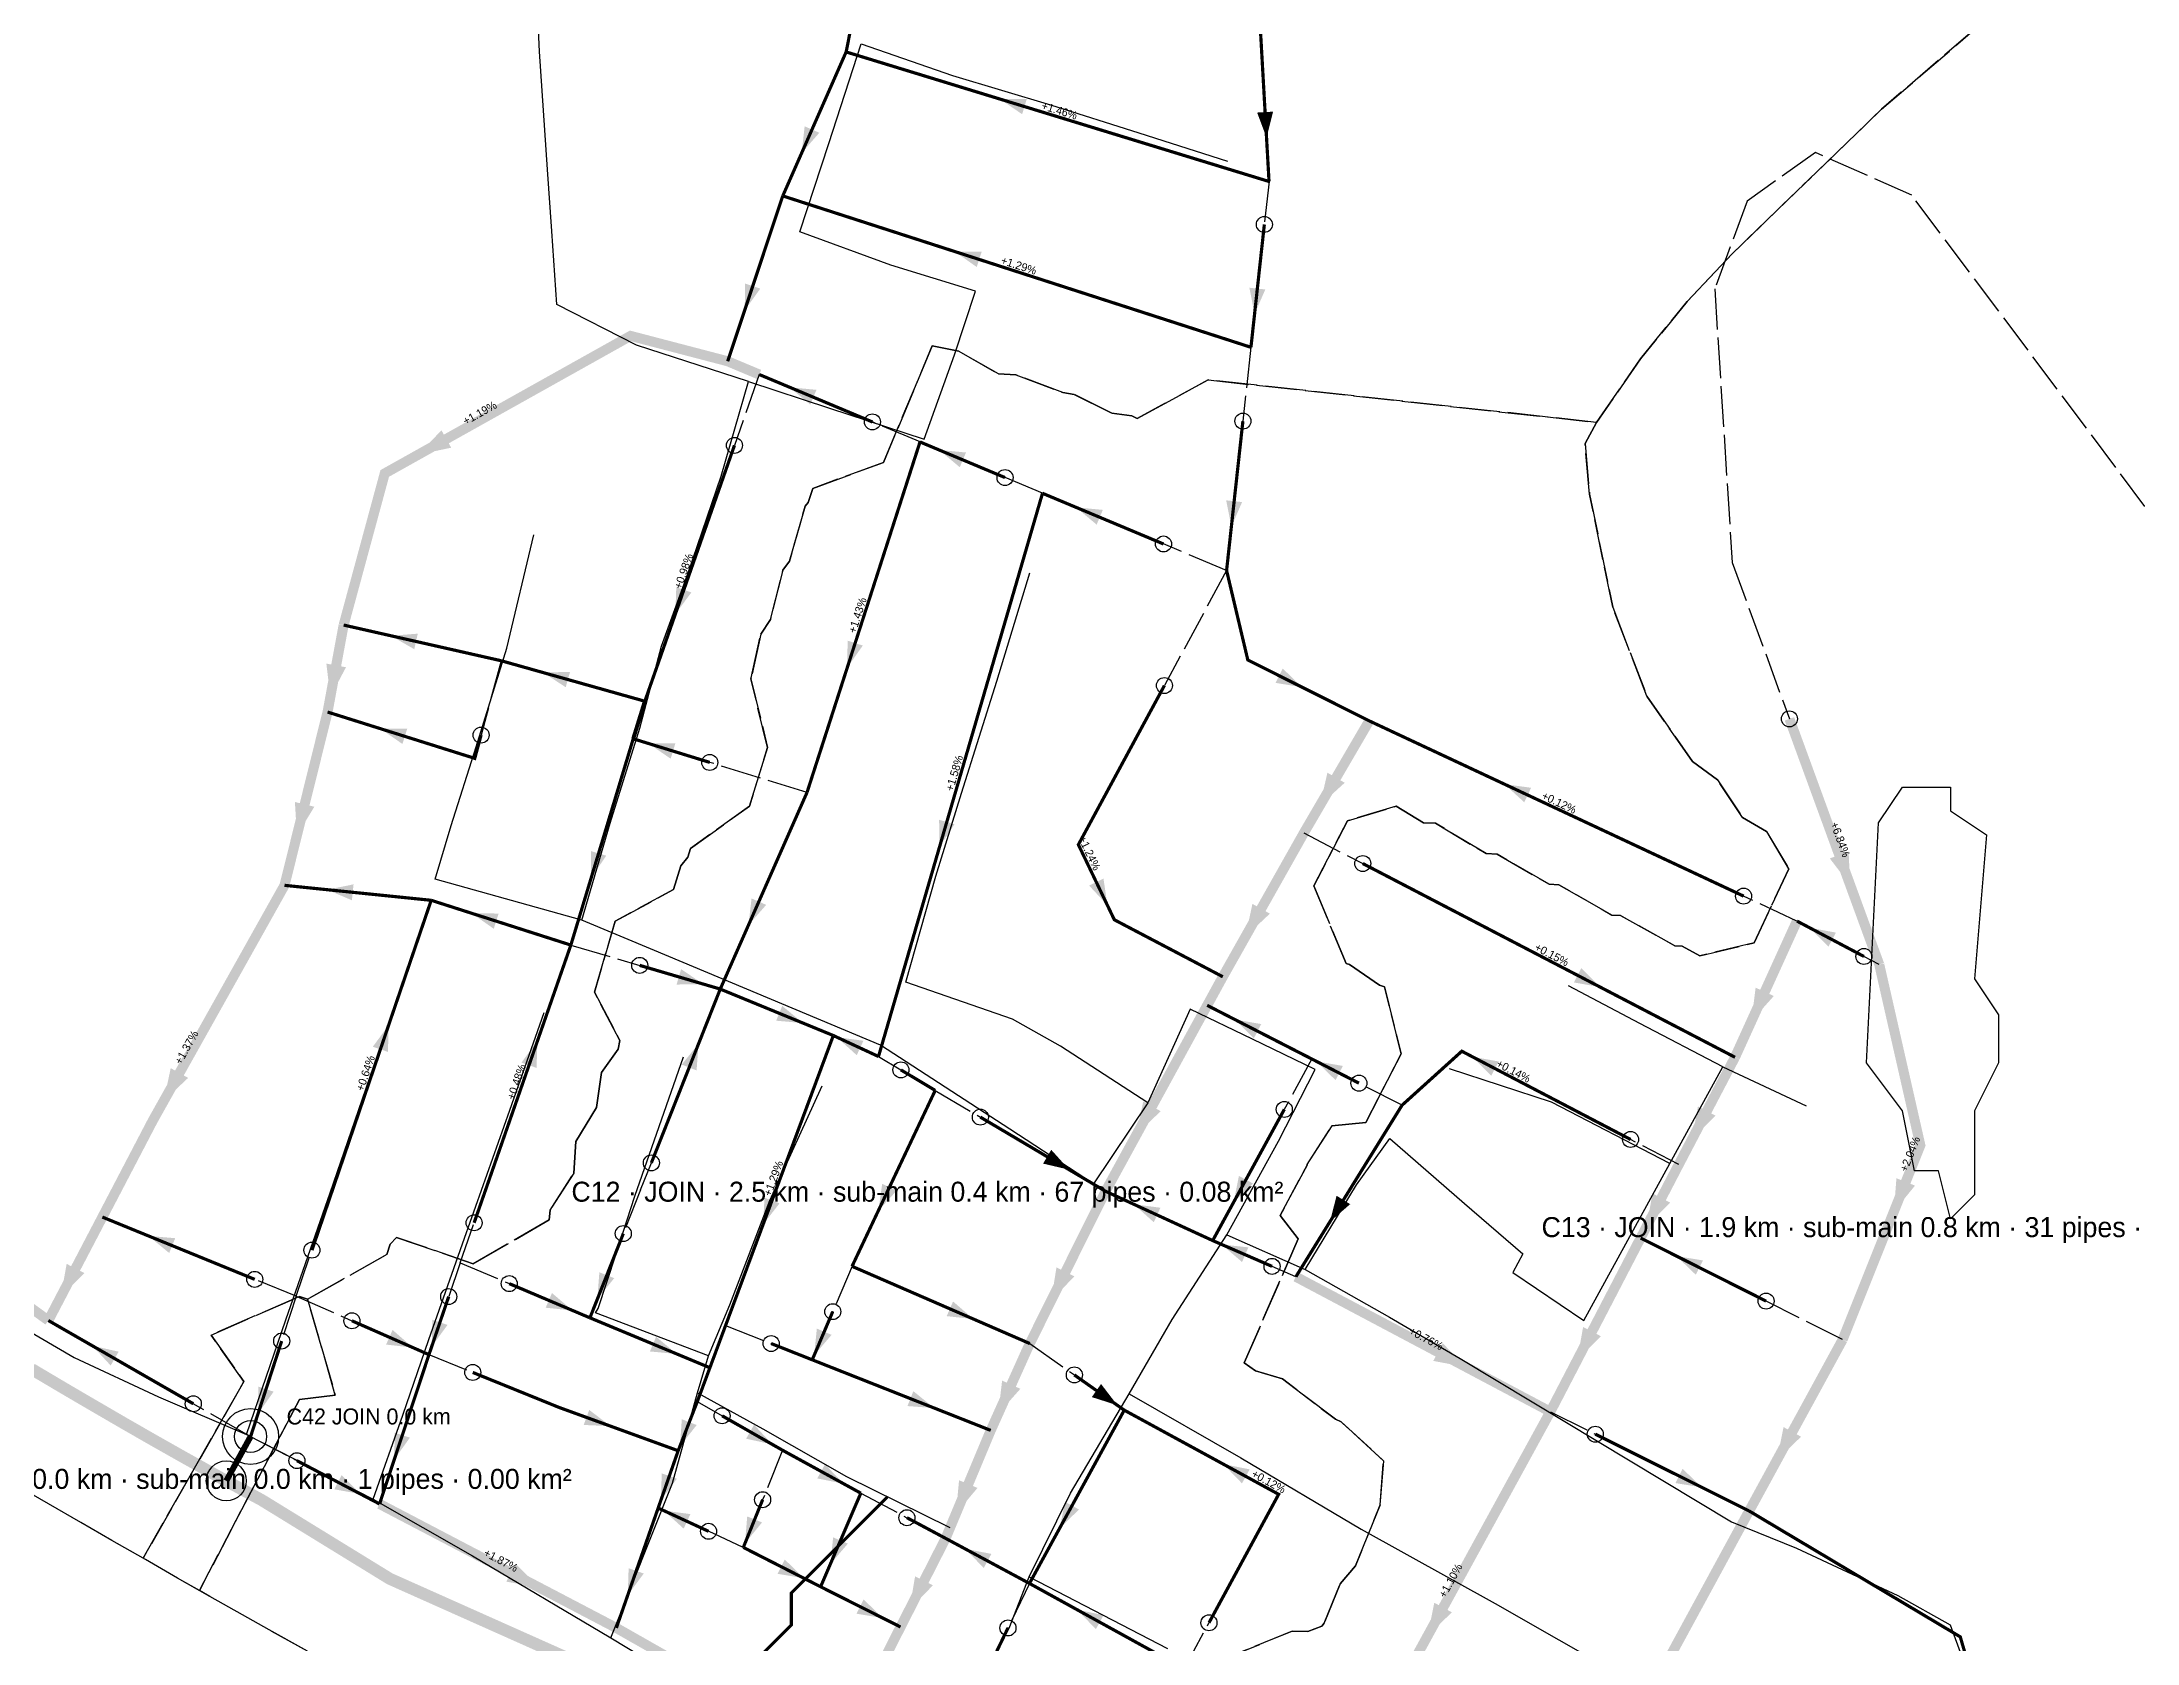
# Model space of a CAD drawing. Header units: metres. Extents: x 442821 to 452274, y 2561971 to 2571293.
# Drawn here: x 450677 to 451200, y 2567324 to 2567724 of the extents above; entities that cross this region are included whole.
import ezdxf
from ezdxf.enums import TextEntityAlignment as Align

# ---------------------------------------------------------------- set-up
doc = ezdxf.new("R2010")
doc.units = ezdxf.units.M
doc.header["$LTSCALE"] = 8
doc.linetypes.add('DASHED', pattern=[1.524, 1.27, -0.254])
for name, color, linetype in [('A_ARROWS', 7, 'Continuous'), ('A_BUILT_2006', 252, 'Continuous'), ('A_CATCH_LABEL', 7, 'Continuous'), ('A_CATCHMENTS', 7, 'Continuous'), ('A_DROPPED', 1, 'Continuous'), ('A_ENVELOPE', 3, 'Continuous'), ('A_GRADIENT', 8, 'Continuous'), ('A_HEAD_GAP', 8, 'Continuous'), ('A_HEADS', 8, 'Continuous'), ('A_JOIN_LINK', 6, 'Continuous'), ('A_MAIN_PIPE', 5, 'Continuous'), ('A_OUTLET_LABEL', 7, 'Continuous'), ('A_OUTLETS', 7, 'Continuous'), ('A_STREAMS', 5, 'Continuous'), ('A_WADI', 4, 'Continuous')]:
    doc.layers.add(name, color=color, linetype=linetype)

msp = doc.modelspace()

# ---------------------------------------------------------------- linework, layer by layer
at = {"layer": 'A_ARROWS', "color": 2}
for points in [[(450916.2, 2567710.04), (450922.9, 2567710.08), (450921.73, 2567706.25)], [(450982.83, 2567700.39), (450980.47, 2567706.67), (450984.46, 2567706.89)], [(450866.62, 2567696.56), (450867.36, 2567703.23), (450871.03, 2567701.62)], [(450904.9, 2567671.91), (450911.61, 2567671.85), (450910.38, 2567668.04)], [(450852.37, 2567657.21), (450852.49, 2567663.92), (450856.28, 2567662.65)], [(450979.84, 2567656.28), (450978.54, 2567662.86), (450982.52, 2567662.43)], [(450863.63, 2567637.96), (450870.31, 2567637.33), (450868.76, 2567633.64)], [(450770.8, 2567621.14), (450776.56, 2567627.22), (450779, 2567622.86)], [(450835.04, 2567581.28), (450835.27, 2567587.98), (450839.05, 2567586.66)], [(450763.97, 2567575.82), (450770.65, 2567576.36), (450769.77, 2567572.46)], [(450748.79, 2567560.55), (450747.79, 2567568.87), (450752.7, 2567567.96)], [(450802.02, 2567566.62), (450808.72, 2567566.81), (450807.63, 2567562.96)], [(450761.3, 2567552.6), (450768.01, 2567552.59), (450766.81, 2567548.77)], [(450828.34, 2567548.89), (450835.04, 2567548.91), (450833.86, 2567545.09)], [(450740.43, 2567525.91), (450739.93, 2567534.27), (450744.79, 2567533.07)], [(450813.99, 2567515.29), (450813.93, 2567521.99), (450817.76, 2567520.83)], [(450748.02, 2567512.33), (450754.59, 2567513.67), (450754.18, 2567509.69)], [(450784.15, 2567506.42), (450790.86, 2567506.37), (450789.64, 2567502.56)], [(450763.37, 2567478.47), (450763.19, 2567471.77), (450759.41, 2567473.06)], [(450800.55, 2567474.47), (450800.34, 2567467.77), (450796.56, 2567469.09)], [(450707.15, 2567459.51), (450708.88, 2567467.71), (450713.24, 2567465.27)], [(450703.33, 2567425.75), (450710.01, 2567425.18), (450708.5, 2567421.48)], [(450681.38, 2567410.51), (450682.87, 2567418.76), (450687.3, 2567416.45)], [(450689.32, 2567398.27), (450695.87, 2567396.81), (450693.87, 2567393.34)]]:
    msp.add_solid(points, dxfattribs=at)
at = {"layer": 'A_ARROWS', "color": 3}
for points in [[(450901.01, 2567622.29), (450907.69, 2567621.66), (450906.14, 2567617.97)], [(450935.23, 2567607.94), (450941.9, 2567607.31), (450940.36, 2567603.62)], [(450974.04, 2567603.12), (450972.74, 2567609.7), (450976.72, 2567609.27)], [(450878.03, 2567567.9), (450878.09, 2567574.61), (450881.89, 2567573.38)], [(450991.7, 2567562.97), (450985.09, 2567564.05), (450986.88, 2567567.63)], [(450996.18, 2567533.42), (450998.05, 2567541.59), (451002.37, 2567539.07)], [(451042.31, 2567538.72), (451048.96, 2567537.82), (451047.26, 2567534.19)], [(450901.1, 2567523.12), (450900.97, 2567529.82), (450904.81, 2567528.7)], [(450943.04, 2567508.46), (450938.47, 2567513.37), (450942.07, 2567515.1)], [(450853.32, 2567503.49), (450854.08, 2567510.15), (450857.74, 2567508.53)], [(450977.55, 2567500.59), (450979.3, 2567508.79), (450983.66, 2567506.34)], [(450842.04, 2567488.72), (450835.34, 2567488.61), (450836.47, 2567492.45)], [(450866.92, 2567478.98), (450860.24, 2567479.57), (450861.76, 2567483.27)], [(450875.42, 2567475.44), (450882.06, 2567474.56), (450880.38, 2567470.94)], [(450974.89, 2567479.87), (450981.5, 2567478.73), (450979.67, 2567475.17)], [(450840.84, 2567473.81), (450840.34, 2567467.13), (450836.63, 2567468.6)], [(450995.3, 2567469.41), (451001.9, 2567468.26), (451000.08, 2567464.7)], [(450950.34, 2567451.13), (450951.99, 2567459.35), (450956.37, 2567456.95)], [(450933.5, 2567442.3), (450926.97, 2567443.84), (450929.01, 2567447.28)], [(450885.82, 2567432.13), (450886.74, 2567438.77), (450890.36, 2567437.06)], [(450974.61, 2567434.2), (450975.92, 2567440.77), (450979.44, 2567438.86)], [(450856.97, 2567428.6), (450857.33, 2567435.3), (450861.08, 2567433.9)], [(450949.66, 2567433.66), (450956.31, 2567432.8), (450954.64, 2567429.17)], [(450971.63, 2567423.6), (450978.3, 2567422.89), (450976.71, 2567419.22)], [(450928.99, 2567409.6), (450930.31, 2567417.87), (450934.79, 2567415.65)], [(450815.54, 2567409.98), (450816.04, 2567416.66), (450819.76, 2567415.19)], [(450809.3, 2567407.13), (450802.62, 2567407.79), (450804.19, 2567411.47)], [(450909.53, 2567404.97), (450902.87, 2567405.69), (450904.46, 2567409.36)], [(450769.4, 2567397.84), (450762.73, 2567398.58), (450764.34, 2567402.24)], [(450774.12, 2567398.08), (450774.29, 2567404.78), (450778.08, 2567403.49)], [(450869.74, 2567395.91), (450870.41, 2567402.58), (450874.09, 2567401.01)], [(450835.36, 2567396.24), (450828.69, 2567396.86), (450830.22, 2567400.55)], [(450899.75, 2567382.71), (450893.06, 2567383.2), (450894.53, 2567386.92)], [(450915.73, 2567381.25), (450916.73, 2567389.57), (450921.29, 2567387.52)], [(450945.54, 2567383.4), (450939.15, 2567385.45), (450941.46, 2567388.72)], [(450818.83, 2567378.18), (450812.13, 2567378.48), (450813.5, 2567382.24)], [(450764.77, 2567369.86), (450764.88, 2567376.56), (450768.68, 2567375.31)], [(450836.2, 2567373.22), (450836.65, 2567379.91), (450840.38, 2567378.46)], [(450859.28, 2567373.61), (450852.73, 2567375.04), (450854.72, 2567378.52)], [(450756.36, 2567361.2), (450749.77, 2567362.39), (450751.62, 2567365.94)], [(450831.42, 2567359.66), (450831.64, 2567366.37), (450835.42, 2567365.05)], [(450877.09, 2567363.79), (450870.52, 2567365.11), (450872.44, 2567368.62)], [(450972.03, 2567368.69), (450978.61, 2567367.38), (450976.69, 2567363.87)], [(450905.18, 2567356.31), (450905.96, 2567364.65), (450910.57, 2567362.73)], [(450832.15, 2567357.06), (450838.8, 2567356.19), (450837.12, 2567352.56)], [(450852.46, 2567348.92), (450853, 2567355.61), (450856.71, 2567354.1)], [(450931.12, 2567352.68), (450932.44, 2567359.25), (450935.95, 2567357.33)], [(450873.8, 2567343.7), (450874.48, 2567350.37), (450878.16, 2567348.8)], [(450867.19, 2567340.14), (450860.58, 2567341.26), (450862.39, 2567344.83)], [(450907.46, 2567347.51), (450914.04, 2567346.24), (450912.15, 2567342.72)], [(450801.03, 2567337.8), (450792.78, 2567339.3), (450795.1, 2567343.73)], [(450823.14, 2567335.94), (450823.36, 2567342.64), (450827.14, 2567341.33)], [(450893.57, 2567332.37), (450894.97, 2567340.63), (450899.42, 2567338.37)], [(450886.91, 2567330.18), (450880.3, 2567331.28), (450882.09, 2567334.85)], [(450935.52, 2567332.26), (450942.09, 2567330.92), (450940.16, 2567327.41)]]:
    msp.add_solid(points, dxfattribs=at)
at = {"layer": 'A_ARROWS', "color": 1}
for points in [[(451128.74, 2567513.49), (451123.64, 2567520.15), (451128.34, 2567521.86)], [(451118.58, 2567502.82), (451125.17, 2567501.6), (451123.3, 2567498.06)], [(451066.27, 2567487.96), (451059.67, 2567489.14), (451061.51, 2567492.69)], [(451104.06, 2567479.5), (451105.1, 2567487.82), (451109.65, 2567485.75)], [(451034.27, 2567470.56), (451040.87, 2567469.37), (451039.01, 2567465.83)], [(451089.18, 2567449.89), (451090.68, 2567458.14), (451095.1, 2567455.82)], [(451139.65, 2567431.83), (451140.3, 2567440.18), (451144.94, 2567438.33)], [(450998.67, 2567429.3), (451000.34, 2567435.79), (451003.74, 2567433.69)], [(451077.85, 2567428.13), (451079.31, 2567436.38), (451083.75, 2567434.08)], [(451085.31, 2567420.71), (451091.93, 2567419.62), (451090.13, 2567416.05)], [(451060.5, 2567394.73), (451061.97, 2567402.98), (451066.41, 2567400.67)], [(451032.75, 2567392.95), (451024.51, 2567394.49), (451026.86, 2567398.9)], [(450730.73, 2567381.34), (450730.8, 2567388.05), (450734.61, 2567386.81)], [(451110.43, 2567369.72), (451112.07, 2567377.94), (451116.46, 2567375.54)], [(451091.67, 2567362.87), (451085.05, 2567363.94), (451086.84, 2567367.51)], [(451023.12, 2567325.8), (451024.77, 2567334.02), (451029.16, 2567331.62)]]:
    msp.add_solid(points, dxfattribs=at)
at = {"layer": 'A_BUILT_2006', "color": 252}
for points in [[(450801.04, 2567721.92), (450800.43, 2567736.58)], [(450803.06, 2567692.45), (450801.04, 2567721.92)], [(450873.38, 2567698.95), (450881.49, 2567723.86)], [(450881.49, 2567723.86), (450904.32, 2567715.96)], [(450904.32, 2567715.96), (450928.84, 2567708.62)], [(450928.84, 2567708.62), (450950.93, 2567701.59)], [(450950.93, 2567701.59), (450973.06, 2567694.5)], [(450866.16, 2567676.82), (450873.38, 2567698.95)], [(450804.14, 2567676.97), (450803.06, 2567692.45)], [(450805.42, 2567658.65), (450804.14, 2567676.97)], [(450888.9, 2567668.53), (450866.16, 2567676.82)], [(450910.09, 2567661.98), (450888.9, 2567668.53)], [(450825.32, 2567648.46), (450805.42, 2567658.65)], [(450904.86, 2567646.06), (450910.09, 2567661.98)], [(450853.32, 2567639.45), (450825.32, 2567648.46)], [(450897.22, 2567624.97), (450904.86, 2567646.06)], [(450846.52, 2567615.75), (450853.32, 2567639.45)], [(450853.32, 2567639.45), (450873.57, 2567632.78)], [(450873.57, 2567632.78), (450897.22, 2567624.97)], [(450838.22, 2567591.58), (450846.52, 2567615.75)], [(450792.89, 2567572.73), (450799.64, 2567601.11)], [(450831.56, 2567573.25), (450838.22, 2567591.58)], [(450915.38, 2567564.5), (450923.69, 2567591.58)], [(450785.24, 2567548.02), (450792.89, 2567572.73), (450792.89, 2567572.73)], [(450826.15, 2567552.76), (450831.56, 2567573.25)], [(450906.57, 2567536.43), (450915.38, 2567564.5)], [(450818.76, 2567528.98), (450826.15, 2567552.76)], [(450779.03, 2567528.39), (450785.24, 2567548.02)], [(450900.14, 2567515.72), (450906.57, 2567536.43)], [(450775, 2567514.96), (450779.03, 2567528.39)], [(450811.62, 2567504.75), (450818.76, 2567528.98)], [(450811.62, 2567504.75), (450775, 2567514.96)], [(450892.68, 2567489.2), (450900.14, 2567515.72)], [(450829.83, 2567497.13), (450811.62, 2567504.75)], [(450855.45, 2567486.4), (450829.83, 2567497.13)], [(450761.63, 2567474.08), (450761.63, 2567474.08), (450769.09, 2567495.42)], [(450886.3, 2567473.49), (450855.45, 2567486.4)], [(450919.32, 2567479.92), (450892.68, 2567489.2)], [(451076.18, 2567478.91), (451058.32, 2567488.25)], [(450793.64, 2567457.17), (450802.2, 2567481.61)], [(450963.71, 2567482.48), (450953.15, 2567459.04)], [(450994.96, 2567467.36), (450979.28, 2567474.95), (450963.71, 2567482.48)], [(450931.36, 2567473.22), (450919.32, 2567479.92)], [(451096.93, 2567468.05), (451076.18, 2567478.91)], [(450756.71, 2567459.76), (450761.63, 2567474.08)], [(450824.89, 2567435.7), (450837.06, 2567470.57)], [(450918.66, 2567452.42), (450886.3, 2567473.49)], [(450953.15, 2567459.04), (450931.36, 2567473.22)], [(450985.81, 2567449.48), (450994.96, 2567467.36)], [(451054.1, 2567459.18), (451028.53, 2567467.52)], [(451083.68, 2567443.86), (451096.93, 2567468.05)], [(451096.93, 2567468.05), (451117.73, 2567458.3)], [(450748.72, 2567436.55), (450756.71, 2567459.76)], [(450858.65, 2567434.63), (450871.78, 2567463.26)], [(450789.38, 2567445.21), (450793.64, 2567457.17)], [(450953.15, 2567459.04), (450939.6, 2567438.79)], [(451083.68, 2567443.86), (451054.1, 2567459.18)], [(450939.6, 2567438.79), (450918.66, 2567452.42)], [(450972.92, 2567426.03), (450985.81, 2567449.48)], [(451005.33, 2567438.51), (451013.61, 2567450.13)], [(451013.61, 2567450.13), (451032.35, 2567433.89)], [(450782.33, 2567425.21), (450789.38, 2567445.21)], [(451062.16, 2567404.6), (451083.68, 2567443.86)], [(450992.48, 2567417.32), (451005.33, 2567438.51)], [(450737.7, 2567404.73), (450748.72, 2567436.55)], [(450820.14, 2567421.05), (450824.89, 2567435.7)], [(450848.64, 2567408.53), (450858.65, 2567434.63)], [(451032.35, 2567433.89), (451046.92, 2567421.27), (451044.38, 2567416.64)], [(450773.4, 2567399.85), (450782.33, 2567425.21)], [(450959.27, 2567404.88), (450972.92, 2567426.03)], [(450972.92, 2567426.03), (450992.48, 2567417.32)], [(450815.11, 2567406.53), (450815.74, 2567407.61), (450820.14, 2567421.05)], [(450992.48, 2567417.32), (451013.54, 2567405.41)], [(451044.38, 2567416.64), (451062.16, 2567404.6)], [(450661.59, 2567408.87), (450684.78, 2567395.35)], [(450843.36, 2567395.73), (450848.64, 2567408.53)], [(450727.8, 2567376.11), (450737.7, 2567404.73)], [(450843.36, 2567395.73), (450815.11, 2567406.53)], [(450948.45, 2567386.29), (450959.27, 2567404.88)], [(451013.54, 2567405.41), (451031.2, 2567395.08)], [(450766.87, 2567380.95), (450773.4, 2567399.85)], [(450684.78, 2567395.35), (450705.81, 2567385.5)], [(450840.56, 2567386.51), (450843.36, 2567395.73)], [(451031.2, 2567395.08), (451049.25, 2567384.27)], [(450834.3, 2567363.92), (450840.56, 2567386.51)], [(450840.56, 2567386.51), (450856.91, 2567377.47)], [(450933.82, 2567361.45), (450948.45, 2567386.29)], [(450948.45, 2567386.29), (450976.39, 2567370.29)], [(450705.81, 2567385.5), (450727.8, 2567376.11)], [(450759.5, 2567359.94), (450766.87, 2567380.95)], [(451049.25, 2567384.27), (451073.72, 2567369.52)], [(450727.8, 2567376.11), (450759.5, 2567359.94)], [(450856.91, 2567377.47), (450877.84, 2567365.6)], [(450976.39, 2567370.29), (451006.46, 2567352.41)], [(450877.84, 2567365.6), (450903.64, 2567352.83)], [(451073.72, 2567369.52), (451099.1, 2567354.23)], [(450759.5, 2567359.94), (450784.33, 2567345.73)], [(450818.87, 2567325.23), (450834.3, 2567363.92)], [(450923.52, 2567340.54), (450933.82, 2567361.45)], [(451006.46, 2567352.41), (451040.02, 2567333.85)], [(451099.1, 2567354.23), (451115.34, 2567347.7)], [(450784.33, 2567345.73), (450818.87, 2567325.23)], [(451115.34, 2567347.7), (451140.66, 2567335.81)], [(450918.47, 2567327.68), (450923.52, 2567340.54)], [(450923.52, 2567340.54), (450958.11, 2567322.62)], [(451040.02, 2567333.85), (451071.84, 2567315.62)], [(451140.66, 2567335.81), (451153.77, 2567328.46), (451158.64, 2567315.11)], [(450818.87, 2567325.23), (450842.93, 2567310.75)], [(450906.43, 2567303.99), (450918.47, 2567327.68)]]:
    msp.add_lwpolyline(points, dxfattribs=at)
at = {"layer": 'A_CATCHMENTS', "color": 2, "linetype": 'DASHED'}
msp.add_lwpolyline([(451160.02, 2567727.6), (451136.58, 2567707.51), (451099.23, 2567671.36), (451087.96, 2567659.38), (451076.34, 2567645.12), (451065.35, 2567629.2), (450968.21, 2567639.8), (450950.47, 2567630.16), (450949.13, 2567630.79), (450944.12, 2567631.53), (450934.72, 2567636.2), (450931.87, 2567636.66), (450920.14, 2567641.08), (450915.83, 2567641.32), (450905.89, 2567646.97), (450899.27, 2567648.31), (450887.05, 2567619.19), (450869.37, 2567612.69), (450868.2, 2567609.14), (450867.53, 2567608.26), (450863.54, 2567594.52), (450861.93, 2567592.26), (450858.81, 2567579.91), (450856.4, 2567576.25), (450854.03, 2567565.33), (450853.9, 2567565.1), (450858.11, 2567547.89), (450853.57, 2567533.21), (450838.83, 2567522.67), (450838.15, 2567520.43), (450836.37, 2567518.33), (450834.57, 2567512.34), (450820.03, 2567504.5), (450814.79, 2567486.69), (450821.17, 2567474.63), (450820.7, 2567472.47), (450816.55, 2567466.61), (450815.34, 2567457.83), (450810.16, 2567449.37), (450809.67, 2567441.47), (450803.7, 2567432.16), (450803.53, 2567429.76), (450784.53, 2567418.77), (450765.31, 2567425.39), (450763.76, 2567423.67), (450762.89, 2567421.11), (450743.11, 2567409.93), (450741.09, 2567410.61), (450718.96, 2567400.94), (450727.2, 2567389.34), (450701.98, 2567345.14), (450694.19, 2567349.62), (450686.39, 2567354.1), (450678.32, 2567358.74), (450670.26, 2567363.39)], dxfattribs=at)
at = {"layer": 'A_CATCHMENTS', "color": 1, "linetype": 'DASHED'}
msp.add_lwpolyline([(450971.72, 2567319.81), (450989.25, 2567326.89), (450993.13, 2567326.84), (450996.65, 2567328.18), (450997.26, 2567328.89), (451001.23, 2567338.71), (451005.09, 2567343.24), (451011.2, 2567358.53), (451012.05, 2567369.53), (451001.49, 2567379.28), (451000.1, 2567379.9), (450986.79, 2567389.98), (450980.11, 2567391.98), (450977.24, 2567393.99), (450990.76, 2567425.06), (450986.2, 2567430.84), (450992.99, 2567443.45), (450992.97, 2567443.64), (450999.19, 2567453.29), (451007.69, 2567454.12), (451016.49, 2567471.29), (451012.31, 2567488.03), (451011.06, 2567488.47), (451003.6, 2567493.63), (451002.71, 2567493.86), (450994.63, 2567513.3), (451003.09, 2567529.55), (451015.23, 2567533.22), (451022.06, 2567529.08), (451025.03, 2567528.94), (451037.76, 2567521.38), (451040.45, 2567521.25), (451053.47, 2567513.69), (451055.87, 2567513.57), (451069.18, 2567505.99), (451071.3, 2567505.89), (451084.88, 2567498.3), (451086.72, 2567498.2), (451091.12, 2567495.79), (451104.75, 2567499.06), (451113.41, 2567517.56), (451107.85, 2567526.85), (451101.8, 2567530.41), (451095.59, 2567539.78), (451089.31, 2567544.37), (451077.94, 2567560.69), (451069.36, 2567582.99), (451063.57, 2567611.26), (451062.47, 2567623.92), (451065.35, 2567629.2), (451076.34, 2567645.12), (451087.96, 2567659.38), (451099.23, 2567671.36), (451136.58, 2567707.51), (451160.02, 2567727.6)], dxfattribs=at)
at = {"layer": 'A_CATCHMENTS', "color": 3, "linetype": 'DASHED'}
msp.add_lwpolyline([(450743.07, 2567321.94), (450733.5, 2567327.23), (450726.8, 2567330.99), (450718.7, 2567335.58), (450716.05, 2567337.09), (450741.06, 2567384.83), (450741.06, 2567384.83), (450750.02, 2567385.97), (450743.11, 2567409.93), (450762.89, 2567421.11), (450763.76, 2567423.67), (450765.31, 2567425.39), (450784.53, 2567418.77), (450803.53, 2567429.76), (450803.7, 2567432.16), (450809.67, 2567441.47), (450810.16, 2567449.37), (450815.34, 2567457.83), (450816.55, 2567466.61), (450820.7, 2567472.47), (450821.17, 2567474.63), (450814.79, 2567486.69), (450820.03, 2567504.5), (450834.57, 2567512.34), (450836.37, 2567518.33), (450838.15, 2567520.43), (450838.83, 2567522.67), (450853.57, 2567533.21), (450858.11, 2567547.89), (450853.9, 2567565.1), (450854.03, 2567565.33), (450856.4, 2567576.25), (450858.81, 2567579.91), (450861.93, 2567592.26), (450863.54, 2567594.52), (450867.53, 2567608.26), (450868.2, 2567609.14), (450869.37, 2567612.69), (450887.05, 2567619.19), (450899.27, 2567648.31), (450905.89, 2567646.97), (450915.83, 2567641.32), (450920.14, 2567641.08), (450931.87, 2567636.66), (450934.72, 2567636.2), (450944.12, 2567631.53), (450949.13, 2567630.79), (450950.47, 2567630.16), (450968.21, 2567639.8), (451065.35, 2567629.2), (451062.47, 2567623.92), (451063.57, 2567611.26), (451069.36, 2567582.99), (451077.94, 2567560.69), (451089.31, 2567544.37), (451095.59, 2567539.78), (451101.8, 2567530.41), (451107.85, 2567526.85), (451113.41, 2567517.56), (451104.75, 2567499.06), (451091.12, 2567495.79), (451086.72, 2567498.2), (451084.88, 2567498.3), (451071.3, 2567505.89), (451069.18, 2567505.99), (451055.87, 2567513.57), (451053.47, 2567513.69), (451040.45, 2567521.25), (451037.76, 2567521.38), (451025.03, 2567528.94), (451022.06, 2567529.08), (451015.23, 2567533.22), (451003.09, 2567529.55), (450994.63, 2567513.3), (451002.71, 2567493.86), (451003.6, 2567493.63), (451011.06, 2567488.47), (451012.31, 2567488.03), (451016.49, 2567471.29), (451007.69, 2567454.12), (450999.19, 2567453.29), (450992.97, 2567443.64), (450992.99, 2567443.45), (450986.2, 2567430.84), (450990.76, 2567425.06), (450977.24, 2567393.99), (450980.11, 2567391.98), (450986.79, 2567389.98), (451000.1, 2567379.9), (451001.49, 2567379.28), (451012.05, 2567369.53), (451011.2, 2567358.53), (451005.09, 2567343.24), (451001.23, 2567338.71), (450997.26, 2567328.89), (450996.65, 2567328.18), (450993.13, 2567326.84), (450989.25, 2567326.89), (450971.72, 2567319.81)], dxfattribs=at)
at = {"layer": 'A_CATCHMENTS', "color": 1, "linetype": 'DASHED'}
msp.add_lwpolyline([(450727.2, 2567389.34), (450718.96, 2567400.94), (450741.09, 2567410.61), (450743.11, 2567409.93), (450750.02, 2567385.97), (450741.06, 2567384.83), (450716.05, 2567337.09), (450710.61, 2567340.19), (450702.54, 2567344.82), (450701.98, 2567345.14), (450727.2, 2567389.34)], close=True, dxfattribs=at)
at = {"layer": 'A_DROPPED', "color": 1, "const_width": 1}
msp.add_lwpolyline([(450827.41, 2567559.46), (450824.51, 2567550.07)], dxfattribs=at)
at = {"layer": 'A_ENVELOPE', "color": 3}
msp.add_lwpolyline([(450743.07, 2567321.94), (450733.5, 2567327.23), (450726.8, 2567330.99), (450718.7, 2567335.58), (450710.61, 2567340.19), (450702.54, 2567344.82), (450694.19, 2567349.62), (450686.39, 2567354.1), (450678.32, 2567358.74), (450670.26, 2567363.39)], dxfattribs=at)
at = {"layer": 'A_HEAD_GAP', "color": 8, "linetype": 'DASHED'}
for points in [[(451272.25, 2567503.79), (451264.68, 2567514.75), (451209.74, 2567598.43), (451144.17, 2567685.98), (451120.03, 2567696.68), (451102.98, 2567684.51), (451094.87, 2567662.56), (451099.24, 2567594.19), (451113.55, 2567555.05)], [(450983.45, 2567689.43), (450982.28, 2567678.68)], [(450978.93, 2567647.97), (450976.92, 2567629.51)], [(450856.01, 2567641.16), (450849.81, 2567623.44)], [(450896.2, 2567624.3), (450884.29, 2567629.3)], [(450926.82, 2567611.46), (450917.45, 2567615.39)], [(450972.84, 2567592.16), (450957.07, 2567598.78)], [(450972.84, 2567592.16), (450957.3, 2567563.39)], [(450791.51, 2567569.58), (450786.47, 2567551)], [(450867.95, 2567536.65), (450843.64, 2567544.16)], [(450992.17, 2567526.53), (451006.89, 2567518.87)], [(451115.42, 2567504.49), (451102.09, 2567510.73)], [(450808.91, 2567498.48), (450826.12, 2567493.41)], [(451136.01, 2567493.61), (451132.17, 2567495.64)], [(450885.82, 2567470.62), (450891.42, 2567467.27)], [(450994.14, 2567470), (450987.27, 2567457.39)], [(450900, 2567462.14), (450911.28, 2567455.46)], [(451016.7, 2567458.43), (451005.93, 2567463.95)], [(451085.87, 2567443.58), (451073.84, 2567449.87)], [(450826.35, 2567437.24), (450829.04, 2567444.02)], [(450826.35, 2567437.24), (450822.03, 2567426.34)], [(450781.25, 2567419.04), (450784.73, 2567429.03)], [(450740.25, 2567410.65), (450744.19, 2567422.2)], [(450781.25, 2567419.04), (450778.37, 2567410.57)], [(450781.25, 2567419.04), (450793.52, 2567413.82)], [(450879.21, 2567418.15), (450874.38, 2567406.81)], [(450990.16, 2567415.54), (450984.2, 2567418.14)], [(450740.25, 2567410.65), (450729.88, 2567414.89)], [(450740.25, 2567410.65), (450736.62, 2567399.47)], [(450740.25, 2567410.65), (450754.18, 2567404.53)], [(451126.85, 2567399.81), (451107.71, 2567409.45)], [(450847.59, 2567403.35), (450858.99, 2567398.84)], [(450923.64, 2567398.84), (450934.78, 2567390.99)], [(450773.44, 2567396.06), (450784.39, 2567391.61)], [(450728.86, 2567375.6), (450727.74, 2567376.19), (450714.53, 2567383.78)], [(450840.52, 2567384.31), (450846.73, 2567380.77)], [(451053.78, 2567381.79), (451065.02, 2567376.17)], [(450728.86, 2567375.6), (450740.42, 2567369.55)], [(450861.86, 2567372.14), (450856.86, 2567359.79)], [(450881.4, 2567361.42), (450892.92, 2567355.29)], [(450852.03, 2567347.86), (450843.34, 2567351.88)], [(450923.56, 2567338.85), (450918.19, 2567327.71)], [(450962.22, 2567317.53), (450968.44, 2567329.01)]]:
    msp.add_lwpolyline(points, dxfattribs=at)
at = {"layer": 'A_HEADS', "color": 2}
for centre in [(450982.28, 2567678.68), (450884.29, 2567629.3), (450849.81, 2567623.44), (450786.47, 2567551), (450843.64, 2567544.16), (450784.73, 2567429.03), (450744.19, 2567422.2), (450729.88, 2567414.89), (450714.53, 2567383.78)]:
    msp.add_circle(centre, 2, dxfattribs=at)
at = {"layer": 'A_HEADS', "color": 3}
for centre in [(450976.92, 2567629.51), (450917.45, 2567615.39), (450957.07, 2567598.78), (450957.3, 2567563.39), (451102.09, 2567510.73), (450826.12, 2567493.41), (450891.42, 2567467.27), (451005.93, 2567463.95), (450987.27, 2567457.39), (450911.28, 2567455.46), (450829.04, 2567444.02), (450822.03, 2567426.34), (450984.2, 2567418.14), (450778.37, 2567410.57), (450793.52, 2567413.82), (450874.38, 2567406.81), (450754.18, 2567404.53), (450858.99, 2567398.84), (450784.39, 2567391.61), (450934.78, 2567390.99), (450846.73, 2567380.77), (450740.42, 2567369.55), (450856.86, 2567359.79), (450892.92, 2567355.29), (450843.34, 2567351.88), (450918.19, 2567327.71), (450968.44, 2567329.01)]:
    msp.add_circle(centre, 2, dxfattribs=at)
at = {"layer": 'A_HEADS', "color": 1}
for centre in [(451113.55, 2567555.05), (451006.89, 2567518.87), (451132.17, 2567495.64), (451073.84, 2567449.87), (451107.71, 2567409.45), (450736.62, 2567399.47), (451065.02, 2567376.17)]:
    msp.add_circle(centre, 2, dxfattribs=at)
at = {"layer": 'A_JOIN_LINK', "color": 6, "const_width": 1.5}
msp.add_lwpolyline([(450728.86, 2567375.6), (450722.77, 2567364.5)], dxfattribs=at)
at = {"layer": 'A_JOIN_LINK', "color": 6}
msp.add_circle((450722.77, 2567364.5), 5, dxfattribs=at)
at = {"layer": 'A_MAIN_PIPE', "color": 5, "const_width": 3}
msp.add_lwpolyline([(450836.27, 2567307.58), (450763.65, 2567340.01), (450731.6, 2567359.71), (450724.57, 2567363.51), (450719.94, 2567366.05), (450712.25, 2567370.33), (450704.59, 2567374.66), (450696.96, 2567379.04), (450687.25, 2567384.69), (450681.71, 2567387.94), (450674.1, 2567392.45)], dxfattribs=at)
at = {"layer": 'A_OUTLETS', "color": 5}
for radius in [7, 4]:
    msp.add_circle((450728.86, 2567375.6), radius, dxfattribs=at)
at = {"layer": 'A_SECONDARY_HEADER', "color": 2, "const_width": 2.5}
for points in [[(450848.12, 2567644.47), (450823.84, 2567650.82), (450762.39, 2567616.43), (450752.11, 2567578.51)], [(450856.01, 2567641.16), (450848.12, 2567644.47)], [(450752.11, 2567578.51), (450748.09, 2567556.76)], [(450748.09, 2567556.76), (450737.33, 2567513.42)], [(450737.33, 2567513.42), (450704.41, 2567454.62), (450691.8, 2567430.46)], [(450678.29, 2567404.6), (450624.2, 2567443.81)]]:
    msp.add_lwpolyline(points, dxfattribs=at)
at = {"layer": 'A_SECONDARY_HEADER', "color": 3, "const_width": 2.5}
for points in [[(451008.5, 2567554.55), (450992.17, 2567526.53)], [(450992.17, 2567526.53), (450971.9, 2567490.56)], [(450971.9, 2567490.56), (450967.99, 2567483.41)], [(450967.99, 2567483.41), (450942.58, 2567436.92)], [(450942.58, 2567436.92), (450923.64, 2567398.84)], [(450923.64, 2567398.84), (450913.88, 2567377.12)], [(450913.88, 2567377.12), (450902.6, 2567350.12)], [(450761.09, 2567358.72), (450820.28, 2567327.72)], [(450902.6, 2567350.12), (450891.33, 2567327.96)], [(450891.33, 2567327.96), (450875.38, 2567296.39)]]:
    msp.add_lwpolyline(points, dxfattribs=at)
at = {"layer": 'A_SECONDARY_HEADER', "color": 1, "const_width": 2.5}
for points in [[(451113.55, 2567555.05), (451136.01, 2567493.61)], [(451115.42, 2567504.49), (451099.94, 2567470.43)], [(451136.01, 2567493.61), (451146.28, 2567448.41), (451126.85, 2567399.81)], [(451099.94, 2567470.43), (451085.87, 2567443.58)], [(451085.87, 2567443.58), (451076.34, 2567425.23)], [(451076.34, 2567425.23), (451053.78, 2567381.79)], [(450990.16, 2567415.54), (451053.78, 2567381.79)], [(451126.85, 2567399.81), (451103.48, 2567356.97)], [(451053.78, 2567381.79), (451006.69, 2567295.78)], [(451103.48, 2567356.97), (451073.34, 2567301.52), (451054.49, 2567266.9)]]:
    msp.add_lwpolyline(points, dxfattribs=at)
at = {"layer": 'A_SECONDARY_HEADER', "color": 2, "linetype": 'DASHED', "const_width": 2.5}
msp.add_lwpolyline([(450691.8, 2567430.46), (450678.29, 2567404.6)], dxfattribs=at)
at = {"layer": 'A_SECONDARY_HEADER', "color": 3, "linetype": 'DASHED', "const_width": 2.5}
msp.add_lwpolyline([(450820.28, 2567327.72), (450875.38, 2567296.39)], dxfattribs=at)
at = {"layer": 'A_SECONDARY_MAIN', "color": 2, "const_width": 0.8}
for points in [[(450885.1, 2567758.92), (450877.73, 2567721.83)], [(450877.73, 2567721.83), (450861.89, 2567685.82)], [(450983.45, 2567689.43), (450877.73, 2567721.83)], [(450861.89, 2567685.82), (450848.12, 2567644.47)], [(450978.93, 2567647.97), (450861.89, 2567685.82)], [(450791.51, 2567569.58), (450752.11, 2567578.51)], [(450827.41, 2567559.46), (450791.51, 2567569.58)], [(450824.51, 2567550.07), (450808.91, 2567498.48)], [(450774, 2567509.68), (450737.33, 2567513.42)], [(450808.91, 2567498.48), (450774, 2567509.68)], [(450729.88, 2567414.89), (450691.8, 2567430.46)]]:
    msp.add_lwpolyline(points, dxfattribs=at)
at = {"layer": 'A_SECONDARY_MAIN', "color": 3, "const_width": 0.8}
for points in [[(450896.2, 2567624.3), (450867.95, 2567536.65)], [(450926.82, 2567611.46), (450885.82, 2567470.62)], [(450972.84, 2567592.16), (450978.15, 2567569.77), (451008.5, 2567554.55)], [(450867.95, 2567536.65), (450846.26, 2567487.48)], [(450874.53, 2567475.86), (450847.59, 2567403.35)], [(450885.82, 2567470.62), (450874.53, 2567475.86)], [(450900, 2567462.14), (450879.21, 2567418.15)], [(450822.03, 2567426.34), (450813.68, 2567405.27)], [(450879.21, 2567418.15), (450923.64, 2567398.84)], [(450778.37, 2567410.57), (450773.44, 2567396.06)], [(450813.68, 2567405.27), (450843.67, 2567392.79)], [(450847.59, 2567403.35), (450843.67, 2567392.79)], [(450773.44, 2567396.06), (450761.09, 2567358.72)], [(450843.67, 2567392.79), (450840.52, 2567384.31)], [(450869.26, 2567394.77), (450913.88, 2567377.12)], [(450840.52, 2567384.31), (450835.74, 2567372.03)], [(450947.26, 2567382.18), (450923.56, 2567338.85)], [(450835.74, 2567372.03), (450830.74, 2567357.71)], [(450881.4, 2567361.42), (450871.35, 2567338.02)], [(450830.74, 2567357.71), (450820.28, 2567327.72)], [(450923.56, 2567338.85), (450902.6, 2567350.12)], [(450962.22, 2567317.53), (450923.56, 2567338.85)]]:
    msp.add_lwpolyline(points, dxfattribs=at)
at = {"layer": 'A_SECONDARY_MAIN', "color": 3, "linetype": 'DASHED', "const_width": 0.8}
for points in [[(450846.26, 2567487.48), (450874.53, 2567475.86)], [(450994.14, 2567470), (450967.99, 2567483.41)], [(450969.37, 2567424.59), (450942.58, 2567436.92)], [(450861.86, 2567372.14), (450881.4, 2567361.42)], [(450852.03, 2567347.86), (450871.35, 2567338.02)], [(450871.35, 2567338.02), (450891.33, 2567327.96)]]:
    msp.add_lwpolyline(points, dxfattribs=at)
at = {"layer": 'A_SECONDARY_MAIN', "color": 1, "const_width": 0.8}
msp.add_lwpolyline([(451016.7, 2567458.43), (450990.16, 2567415.54)], dxfattribs=at)
at = {"layer": 'A_SECONDARY_MAIN_BRANCH', "color": 2, "linetype": 'DASHED', "const_width": 0.8}
for points in [[(450981.33, 2567726.82), (450983.45, 2567689.43)], [(450843.64, 2567544.16), (450824.51, 2567550.07)], [(450784.73, 2567429.03), (450808.91, 2567498.48)]]:
    msp.add_lwpolyline(points, dxfattribs=at)
at = {"layer": 'A_SECONDARY_MAIN_BRANCH', "color": 2, "const_width": 0.8}
for points in [[(450982.28, 2567678.68), (450978.93, 2567647.97)], [(450884.29, 2567629.3), (450856.01, 2567641.16)], [(450849.81, 2567623.44), (450827.41, 2567559.46)], [(450786.47, 2567551), (450784.89, 2567545.17), (450748.09, 2567556.76)], [(450744.19, 2567422.2), (450774, 2567509.68)], [(450714.53, 2567383.78), (450678.29, 2567404.6)]]:
    msp.add_lwpolyline(points, dxfattribs=at)
at = {"layer": 'A_SECONDARY_MAIN_BRANCH', "color": 3, "const_width": 0.8}
for points in [[(450976.92, 2567629.51), (450972.84, 2567592.16)], [(450917.45, 2567615.39), (450896.2, 2567624.3)], [(450957.3, 2567563.39), (450935.79, 2567523.59), (450944.78, 2567504.81), (450971.9, 2567490.56)], [(450829.04, 2567444.02), (450846.26, 2567487.48)], [(450987.27, 2567457.39), (450969.37, 2567424.59)], [(450984.2, 2567418.14), (450969.37, 2567424.59)], [(450793.52, 2567413.82), (450813.68, 2567405.27)], [(450874.38, 2567406.81), (450869.26, 2567394.77)], [(450784.39, 2567391.61), (450805.97, 2567382.86), (450835.74, 2567372.03)], [(450740.42, 2567369.55), (450761.09, 2567358.72)], [(450856.86, 2567359.79), (450852.03, 2567347.86)], [(450918.19, 2567327.71), (450897.14, 2567284.01)]]:
    msp.add_lwpolyline(points, dxfattribs=at)
at = {"layer": 'A_SECONDARY_MAIN_BRANCH', "color": 3, "linetype": 'DASHED', "const_width": 0.8}
for points in [[(450957.07, 2567598.78), (450926.82, 2567611.46)], [(451102.09, 2567510.73), (451008.5, 2567554.55)], [(450826.12, 2567493.41), (450846.26, 2567487.48)], [(451005.93, 2567463.95), (450994.14, 2567470)], [(450891.42, 2567467.27), (450900, 2567462.14)], [(450911.28, 2567455.46), (450942.58, 2567436.92)], [(450754.18, 2567404.53), (450773.44, 2567396.06)], [(450858.99, 2567398.84), (450869.26, 2567394.77)], [(450934.78, 2567390.99), (450947.26, 2567382.18)], [(450846.73, 2567380.77), (450861.86, 2567372.14)], [(450968.44, 2567329.01), (450985.86, 2567361.14), (450947.26, 2567382.18)], [(450843.34, 2567351.88), (450830.74, 2567357.71)], [(450892.92, 2567355.29), (450902.6, 2567350.12)]]:
    msp.add_lwpolyline(points, dxfattribs=at)
at = {"layer": 'A_SECONDARY_MAIN_BRANCH', "color": 1, "linetype": 'DASHED', "const_width": 0.8}
for points in [[(451006.89, 2567518.87), (451099.94, 2567470.43)], [(451073.84, 2567449.87), (451031.64, 2567471.94), (451016.7, 2567458.43)], [(451107.71, 2567409.45), (451076.34, 2567425.23)]]:
    msp.add_lwpolyline(points, dxfattribs=at)
at = {"layer": 'A_SECONDARY_MAIN_BRANCH', "color": 1, "const_width": 0.8}
for points in [[(451132.17, 2567495.64), (451115.42, 2567504.49)], [(450736.62, 2567399.47), (450728.86, 2567375.6)], [(451065.02, 2567376.17), (451103.48, 2567356.97)], [(451190.41, 2567218.48), (451179.2, 2567246.2), (451156.26, 2567325.49), (451103.48, 2567356.97)]]:
    msp.add_lwpolyline(points, dxfattribs=at)
at = {"layer": 'A_STREAMS', "color": 5, "const_width": 0.8}
msp.add_lwpolyline([(450888.01, 2567360.45), (450884.01, 2567356.45), (450880.01, 2567352.45), (450876.01, 2567348.44), (450872.01, 2567344.44), (450868.01, 2567340.44), (450864.01, 2567336.44), (450864.01, 2567332.44), (450864.01, 2567328.44), (450860.01, 2567324.44), (450856.01, 2567320.44)], dxfattribs=at)
at = {"layer": 'A_WADI', "color": 4}
msp.add_lwpolyline([(451153.8, 2567538.01), (451153.8, 2567532.01), (451162.8, 2567526.01), (451159.8, 2567490.01), (451165.8, 2567481.01), (451165.8, 2567469.01), (451159.8, 2567457.01), (451159.8, 2567436.01), (451153.8, 2567430.01), (451150.8, 2567442.01), (451144.8, 2567442.01), (451141.8, 2567457.01), (451132.8, 2567469.01), (451135.8, 2567529.01), (451141.8, 2567538.01), (451153.8, 2567538.01)], close=True, dxfattribs=at)

# ---------------------------------------------------------------- texts
at = {"layer": 'A_CATCH_LABEL', "color": 3}
msp.add_text('C12 · JOIN · 2.5 km · sub-main 0.4 km · 67 pipes · 0.08 km²', height=5, dxfattribs=at).set_placement((450898.05, 2567436.81), align=Align.MIDDLE_CENTER)
at = {"layer": 'A_CATCH_LABEL', "color": 1}
for s, p in [('C13 · JOIN · 1.9 km · sub-main 0.8 km · 31 pipes · 0.17 km²', (451140.57, 2567427.95)), ('C42 · JOIN · 0.0 km · sub-main 0.0 km · 1 pipes · 0.00 km²', (450721.99, 2567364.99))]:
    msp.add_text(s, height=5, dxfattribs=at).set_placement(p, align=Align.MIDDLE_CENTER)
at = {"layer": 'A_GRADIENT', "color": 2}
for s, rotation, p in [('+1.46%', 342.9578, (450930.59, 2567705.63)), ('+1.29%', 342.0811, (450920.41, 2567666.9)), ('+1.19%', 29.23, (450786.92, 2567630.16)), ('+0.98%', 70.7042, (450838.61, 2567591.45)), ('+1.37%', 60.759, (450714.22, 2567472.13)), ('+0.64%', 71.1825, (450759.09, 2567465.94)), ('+0.48%', 70.8006, (450796.82, 2567463.75))]:
    msp.add_text(s, height=2, rotation=rotation, dxfattribs=at).set_placement(p, align=Align.BOTTOM_CENTER)
at = {"layer": 'A_GRADIENT', "color": 3}
for s, rotation, p in [('+1.43%', 72.137, (450882.08, 2567580.48)), ('+1.58%', 73.7693, (450906.32, 2567541.04)), ('+0.12%', 334.9115, (451055.29, 2567532.64)), ('+1.24%', -64.4117, (450937.13, 2567520.79)), ('+1.29%', 69.6171, (450861.06, 2567439.6)), ('+0.12%', 331.4069, (450982.61, 2567362.92)), ('+1.87%', -27.6431, (450790.68, 2567343.22))]:
    msp.add_text(s, height=2, rotation=rotation, dxfattribs=at).set_placement(p, align=Align.BOTTOM_CENTER)
at = {"layer": 'A_GRADIENT', "color": 1}
for s, rotation, p in [('+6.84%', -69.9183, (451124.78, 2567524.33)), ('+0.15%', -27.5021, (451053.41, 2567494.65)), ('+0.14%', 332.3961, (451043.82, 2567465.57)), ('+2.04%', 68.2097, (451145.17, 2567445.63)), ('+0.76%', -27.9514, (451021.97, 2567398.67)), ('+1.10%', 61.2938, (451030.24, 2567338.79))]:
    msp.add_text(s, height=2, rotation=rotation, dxfattribs=at).set_placement(p, align=Align.BOTTOM_CENTER)
at = {"layer": 'A_OUTLET_LABEL', "color": 5}
msp.add_text('C42 JOIN 0.0 km', height=4, dxfattribs=at).set_placement((450737.86, 2567378.6))

doc.saveas('drawing.dxf')
